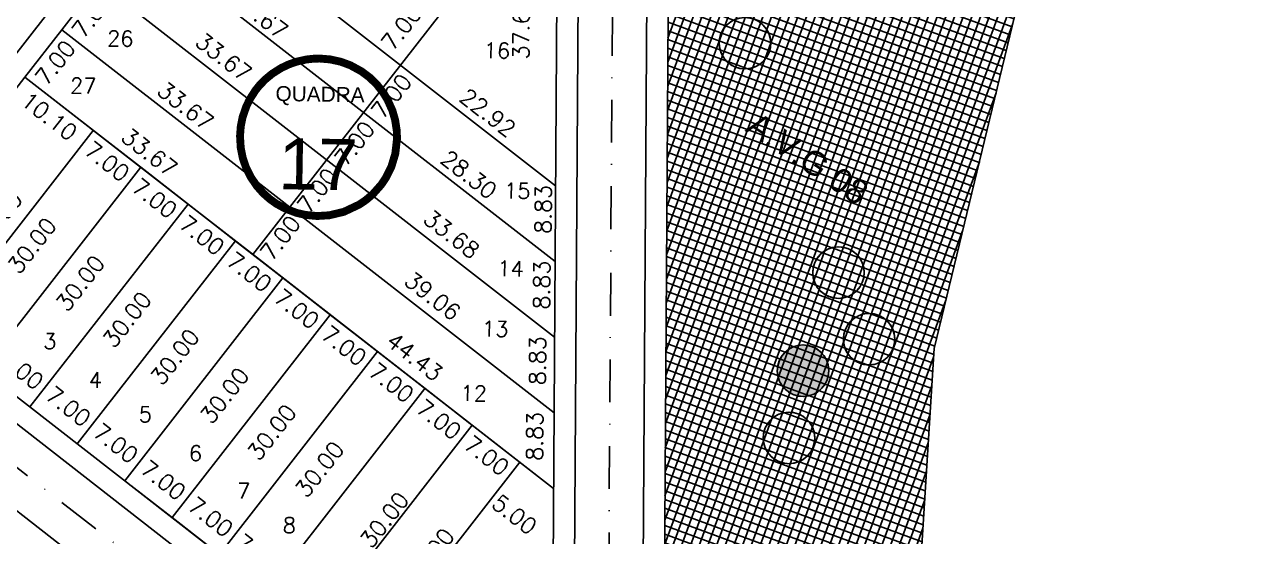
# Model space of a CAD drawing. Header units: millimetres. Extents: x -4430026 to 4783824, y 584 to 9593110.
# Drawn here: x 2861.1 to 3004.7, y 1159.7 to 1219.4 of the extents above; entities that cross this region are included whole.
import ezdxf
from ezdxf.enums import TextEntityAlignment as Align

# ---------------------------------------------------------------- set-up
doc = ezdxf.new("R2010")
doc.units = ezdxf.units.MM
doc.linetypes.add('CONTINUO', pattern=[0])
doc.linetypes.add('DASHDOT', pattern=[1, 0.5, -0.25, 0, -0.25])
for name, color, linetype in [('Calçada', 1, 'Continuous'), ('Cota', 8, 'Continuous'), ('EIXO DAS VIAS', 252, 'DASHDOT'), ('Lotes', 2, 'Continuous'), ('MOLHO', 88, 'Continuous'), ('Nomes de Ruas', 3, 'Continuous'), ('Numero de lotes', 5, 'Continuous'), ('númeraçãoquadras', 4, 'Continuous'), ('TXT A.VERDES', 7, 'Continuous'), ('Área Verde Geral', 98, 'Continuous')]:
    doc.layers.add(name, color=color, linetype=linetype)
doc.styles.add('arcad1', font='romans.shx')
doc.styles.add('ARIAL', font='arial.ttf', dxfattribs={"height": 0.25})
doc.styles.add('ROMANS', font='romans.shx')
doc.styles.add('STYLE1', font='sanss___.ttf')
doc.dimstyles.new('BOLA100', dxfattribs={"dimscale": 0, "dimtxt": 1.9, "dimasz": 0.18, "dimexe": 0.18, "dimexo": 0.063, "dimgap": 0, "dimtad": 1, "dimzin": 4, "dimdsep": 46, "dimtxsty": 'ROMANS', "dimcen": 0.09, "dimse1": 1, "dimse2": 1, "dimsd1": 1, "dimsd2": 1, "dimclrt": 256, "dimaunit": 1, "dimadec": 4, "dimazin": 0, "dimtfac": 1.2, "dimtix": 1, "dimtmove": 2, "dimatfit": 3, "dimfxl": 1, "dimtvp": 2, "dimtolj": 1, "dimtzin": 4, "dimarcsym": 0})

# ---------------------------------------------------------------- blocks, each defined once
blk = doc.blocks.new('*D732')
at = {"layer": 'DEFPOINTS', "color": 0}
for p in [(2861.18, 1213.27), (2863.31, 1211.6), (2845.2, 1192.75)]:
    blk.add_point(p, dxfattribs=at)
at = {"layer": 'Cota', "insert": (2854.58, 1201.93), "char_height": 1.9, "attachment_point": 5, "rotation": 52.0936, "style": 'ROMANS'}
blk.add_mtext('\\A1;26.00', dxfattribs=at)
blk = doc.blocks.new('*D733')
at = {"layer": 'DEFPOINTS', "color": 0}
for p in [(2869.86, 1206.51), (2871.97, 1204.86), (2851.43, 1182.84)]:
    blk.add_point(p, dxfattribs=at)
at = {"layer": 'Cota', "insert": (2862, 1193.61), "char_height": 1.9, "attachment_point": 5, "rotation": 52.0936, "style": 'ROMANS'}
blk.add_mtext('\\A1;30.00', dxfattribs=at)
blk = doc.blocks.new('*D734')
at = {"layer": 'DEFPOINTS', "color": 0}
for p in [(2875.38, 1202.21), (2877.59, 1200.48), (2856.95, 1178.54)]:
    blk.add_point(p, dxfattribs=at)
at = {"layer": 'Cota', "insert": (2867.63, 1189.23), "char_height": 1.9, "attachment_point": 5, "rotation": 52.0936, "style": 'ROMANS'}
blk.add_mtext('\\A1;30.00', dxfattribs=at)
blk = doc.blocks.new('*D735')
at = {"layer": 'DEFPOINTS', "color": 0}
for p in [(2880.9, 1197.91), (2883.04, 1196.24), (2862.47, 1174.24)]:
    blk.add_point(p, dxfattribs=at)
at = {"layer": 'Cota', "insert": (2873.08, 1184.99), "char_height": 1.9, "attachment_point": 5, "rotation": 52.0936, "style": 'ROMANS'}
blk.add_mtext('\\A1;30.00', dxfattribs=at)
blk = doc.blocks.new('*D736')
at = {"layer": 'DEFPOINTS', "color": 0}
for p in [(2886.43, 1193.61), (2888.63, 1191.89), (2868, 1169.94)]:
    blk.add_point(p, dxfattribs=at)
at = {"layer": 'Cota', "insert": (2878.66, 1180.64), "char_height": 1.9, "attachment_point": 5, "rotation": 52.0936, "style": 'ROMANS'}
blk.add_mtext('\\A1;30.00', dxfattribs=at)
blk = doc.blocks.new('*D737')
at = {"layer": 'DEFPOINTS', "color": 0}
for p in [(2891.95, 1189.3), (2894.42, 1187.38), (2873.52, 1165.63)]:
    blk.add_point(p, dxfattribs=at)
at = {"layer": 'Cota', "insert": (2884.45, 1176.13), "char_height": 1.9, "attachment_point": 5, "rotation": 52.0936, "style": 'ROMANS'}
blk.add_mtext('\\A1;30.00', dxfattribs=at)
blk = doc.blocks.new('*D738')
at = {"layer": 'DEFPOINTS', "color": 0}
for p in [(2897.47, 1185), (2899.93, 1183.09), (2879.04, 1161.33)]:
    blk.add_point(p, dxfattribs=at)
at = {"layer": 'Cota', "insert": (2889.96, 1171.84), "char_height": 1.9, "attachment_point": 5, "rotation": 52.0936, "style": 'ROMANS'}
blk.add_mtext('\\A1;30.00', dxfattribs=at)
blk = doc.blocks.new('*D739')
at = {"layer": 'DEFPOINTS', "color": 0}
for p in [(2903, 1180.7), (2905.48, 1178.77), (2884.56, 1157.03)]:
    blk.add_point(p, dxfattribs=at)
at = {"layer": 'Cota', "insert": (2895.52, 1167.52), "char_height": 1.9, "attachment_point": 5, "rotation": 52.0936, "style": 'ROMANS'}
blk.add_mtext('\\A1;30.00', dxfattribs=at)
blk = doc.blocks.new('*D740')
at = {"layer": 'DEFPOINTS', "color": 0}
for p in [(2865.48, 1218.79), (2867.61, 1217.13), (2861.18, 1213.27)]:
    blk.add_point(p, dxfattribs=at)
at = {"layer": 'Cota', "insert": (2864.71, 1214.95), "char_height": 1.9, "attachment_point": 5, "rotation": 52.0936, "style": 'ROMANS'}
blk.add_mtext('\\A1;7.00', dxfattribs=at)
blk = doc.blocks.new('*D741')
at = {"layer": 'DEFPOINTS', "color": 0}
for p in [(2869.78, 1224.31), (2871.91, 1222.65), (2865.48, 1218.79)]:
    blk.add_point(p, dxfattribs=at)
at = {"layer": 'Cota', "insert": (2869.01, 1220.47), "char_height": 1.9, "attachment_point": 5, "rotation": 52.0936, "style": 'ROMANS'}
blk.add_mtext('\\A1;7.00', dxfattribs=at)
blk = doc.blocks.new('*D7048')
at = {"layer": 'DEFPOINTS', "color": 0}
for p in [(2923.51, 1165.12, 51.85), (2921.19, 1135.42), (2923.32, 1135.41)]:
    blk.add_point(p, dxfattribs=at)
at = {"layer": 'Cota', "insert": (2920.76, 1149.89), "char_height": 1.9, "attachment_point": 5, "rotation": 89.6256, "style": 'ROMANS'}
blk.add_mtext('\\A1;29.71', dxfattribs=at)
blk = doc.blocks.new('*D7056')
at = {"layer": 'DEFPOINTS', "color": 0}
for p in [(2878.38, 1235.36, 51.85), (2905.86, 1215.84), (2904.95, 1214.67, 51.85)]:
    blk.add_point(p, dxfattribs=at)
at = {"layer": 'Cota', "insert": (2893.16, 1226.93), "char_height": 1.9, "attachment_point": 5, "rotation": 322.0936, "style": 'ROMANS'}
blk.add_mtext('\\A1;33.67', dxfattribs=at)
blk = doc.blocks.new('*D7057')
at = {"layer": 'DEFPOINTS', "color": 0}
for p in [(2874.7, 1230.16, 51.85), (2901.27, 1209.48, 51.85), (2901.27, 1209.48)]:
    blk.add_point(p, dxfattribs=at)
at = {"layer": 'Cota', "insert": (2888.57, 1220.57), "char_height": 1.9, "attachment_point": 5, "rotation": 322.0936, "style": 'ROMANS'}
blk.add_mtext('\\A1;33.67', dxfattribs=at)
blk = doc.blocks.new('*D7058')
at = {"layer": 'DEFPOINTS', "color": 0}
for p in [(2869.78, 1224.31, 51.85), (2896.35, 1203.63, 51.85), (2897.04, 1204.52)]:
    blk.add_point(p, dxfattribs=at)
at = {"layer": 'Cota', "insert": (2884.34, 1215.61), "char_height": 1.9, "attachment_point": 5, "rotation": 322.0936, "style": 'ROMANS'}
blk.add_mtext('\\A1;33.67', dxfattribs=at)
blk = doc.blocks.new('*D7059')
at = {"layer": 'DEFPOINTS', "color": 0}
for p in [(2865.48, 1218.79, 51.85), (2892.04, 1198.1, 51.85), (2892.6, 1198.81)]:
    blk.add_point(p, dxfattribs=at)
at = {"layer": 'Cota', "insert": (2879.9, 1209.91), "char_height": 1.9, "attachment_point": 5, "rotation": 322.0936, "style": 'ROMANS'}
blk.add_mtext('\\A1;33.67', dxfattribs=at)
blk = doc.blocks.new('*D7060')
at = {"layer": 'DEFPOINTS', "color": 0}
for p in [(2861.18, 1213.27, 51.85), (2888.39, 1193.41), (2887.74, 1192.58, 51.85)]:
    blk.add_point(p, dxfattribs=at)
at = {"layer": 'Cota', "insert": (2875.69, 1204.5), "char_height": 1.9, "attachment_point": 5, "rotation": 322.0936, "style": 'ROMANS'}
blk.add_mtext('\\A1;33.67', dxfattribs=at)
blk = doc.blocks.new('*D7061')
at = {"layer": 'DEFPOINTS', "color": 0}
for p in [(2904.95, 1214.67, 51.85), (2923.03, 1200.59, 51.85), (2923.61, 1201.33)]:
    blk.add_point(p, dxfattribs=at)
at = {"layer": 'Cota', "insert": (2915.15, 1209.12), "char_height": 1.9, "attachment_point": 5, "rotation": 322.0936, "style": 'ROMANS'}
blk.add_mtext('\\A1;22.92', dxfattribs=at)
blk = doc.blocks.new('*D7062')
at = {"layer": 'DEFPOINTS', "color": 0}
for p in [(2900.65, 1209.15, 51.85), (2901.19, 1209.84), (2922.98, 1191.76, 51.85)]:
    blk.add_point(p, dxfattribs=at)
at = {"layer": 'Cota', "insert": (2912.94, 1201.9), "char_height": 1.9, "attachment_point": 5, "rotation": 322.0936, "style": 'ROMANS'}
blk.add_mtext('\\A1;28.30', dxfattribs=at)
blk = doc.blocks.new('*D7063')
at = {"layer": 'DEFPOINTS', "color": 0}
for p in [(2896.35, 1203.63, 51.85), (2923.62, 1183.84), (2922.92, 1182.93, 51.85)]:
    blk.add_point(p, dxfattribs=at)
at = {"layer": 'Cota', "insert": (2910.92, 1194.94), "char_height": 1.9, "attachment_point": 5, "rotation": 322.0936, "style": 'ROMANS'}
blk.add_mtext('\\A1;33.68', dxfattribs=at)
blk = doc.blocks.new('*D7064')
at = {"layer": 'DEFPOINTS', "color": 0}
for p in [(2892.04, 1198.1, 51.85), (2892.72, 1198.97), (2922.86, 1174.11, 51.85)]:
    blk.add_point(p, dxfattribs=at)
at = {"layer": 'Cota', "insert": (2908.71, 1187.72), "char_height": 1.9, "attachment_point": 5, "rotation": 322.0936, "style": 'ROMANS'}
blk.add_mtext('\\A1;39.06', dxfattribs=at)
blk = doc.blocks.new('*D7065')
at = {"layer": 'DEFPOINTS', "color": 0}
for p in [(2923.28, 1238.22, 51.85), (2925, 1236.88), (2904.95, 1214.67, 51.85)]:
    blk.add_point(p, dxfattribs=at)
at = {"layer": 'Cota', "insert": (2915.08, 1225.69), "char_height": 1.9, "attachment_point": 5, "rotation": 52.0936, "style": 'ROMANS'}
blk.add_mtext('\\A1;29.84', dxfattribs=at)
blk = doc.blocks.new('*D7066')
at = {"layer": 'DEFPOINTS', "color": 0}
for p in [(2921.21, 1237.8, 51.85), (2919.85, 1200.18), (2920.96, 1200.18, 51.85)]:
    blk.add_point(p, dxfattribs=at)
at = {"layer": 'Cota', "insert": (2919.03, 1219), "char_height": 1.9, "attachment_point": 5, "rotation": 89.6256, "style": 'ROMANS'}
blk.add_mtext('\\A1;37.63', dxfattribs=at)
blk = doc.blocks.new('*D7067')
at = {"layer": 'DEFPOINTS', "color": 0}
for p in [(2892.04, 1198.1, 51.85), (2893.86, 1196.69), (2887.74, 1192.58, 51.85)]:
    blk.add_point(p, dxfattribs=at)
at = {"layer": 'Cota', "insert": (2890.96, 1194.51), "char_height": 1.9, "attachment_point": 5, "rotation": 52.0936, "style": 'ROMANS'}
blk.add_mtext('\\A1;7.00', dxfattribs=at)
blk = doc.blocks.new('*D7068')
at = {"layer": 'DEFPOINTS', "color": 0}
for p in [(2896.35, 1203.63, 51.85), (2898.16, 1202.21), (2892.04, 1198.1, 51.85)]:
    blk.add_point(p, dxfattribs=at)
at = {"layer": 'Cota', "insert": (2895.26, 1200.03), "char_height": 1.9, "attachment_point": 5, "rotation": 52.0936, "style": 'ROMANS'}
blk.add_mtext('\\A1;7.00', dxfattribs=at)
blk = doc.blocks.new('*D7069')
at = {"layer": 'DEFPOINTS', "color": 0}
for p in [(2900.65, 1209.15, 51.85), (2902.51, 1207.7), (2896.35, 1203.63, 51.85)]:
    blk.add_point(p, dxfattribs=at)
at = {"layer": 'Cota', "insert": (2899.61, 1205.52), "char_height": 1.9, "attachment_point": 5, "rotation": 52.0936, "style": 'ROMANS'}
blk.add_mtext('\\A1;7.00', dxfattribs=at)
blk = doc.blocks.new('*D7070')
at = {"layer": 'DEFPOINTS', "color": 0}
for p in [(2904.95, 1214.67, 51.85), (2906.81, 1213.22), (2900.65, 1209.15, 51.85)]:
    blk.add_point(p, dxfattribs=at)
at = {"layer": 'Cota', "insert": (2903.91, 1211.04), "char_height": 1.9, "attachment_point": 5, "rotation": 52.0936, "style": 'ROMANS'}
blk.add_mtext('\\A1;7.00', dxfattribs=at)
blk = doc.blocks.new('*D7145')
at = {"layer": 'DEFPOINTS', "color": 0}
for p in [(2913.06, 1172.87), (2914.04, 1172.1, 51.85), (2895.61, 1148.43, 51.85)]:
    blk.add_point(p, dxfattribs=at)
at = {"layer": 'Cota', "insert": (2903.09, 1161.62), "char_height": 1.9, "attachment_point": 5, "rotation": 52.0936, "style": 'ROMANS'}
blk.add_mtext('\\A1;30.00', dxfattribs=at)
blk = doc.blocks.new('*D7146')
at = {"layer": 'DEFPOINTS', "color": 0}
for p in [(2917.61, 1165.49), (2921.56, 1162.42), (2919.64, 1159.95)]:
    blk.add_point(p, dxfattribs=at)
at = {"layer": 'Cota', "insert": (2918.25, 1162.24), "char_height": 1.9, "attachment_point": 5, "rotation": 322.0936, "style": 'ROMANS'}
blk.add_mtext('\\A1;5.00', dxfattribs=at)
blk = doc.blocks.new('*D7147')
at = {"layer": 'DEFPOINTS', "color": 0}
for p in [(2913.33, 1172.65), (2918.86, 1168.35), (2917.19, 1166.21)]:
    blk.add_point(p, dxfattribs=at)
at = {"layer": 'Cota', "insert": (2915.01, 1169.11), "char_height": 1.9, "attachment_point": 5, "rotation": 322.0936, "style": 'ROMANS'}
blk.add_mtext('\\A1;7.00', dxfattribs=at)
blk = doc.blocks.new('*D7148')
at = {"layer": 'DEFPOINTS', "color": 0}
for p in [(2907.81, 1176.95), (2906.08, 1174.73), (2913.33, 1172.65)]:
    blk.add_point(p, dxfattribs=at)
at = {"layer": 'Cota', "insert": (2909.43, 1173.33), "char_height": 1.9, "attachment_point": 5, "rotation": 322.0936, "style": 'ROMANS'}
blk.add_mtext('\\A1;7.00', dxfattribs=at)
blk = doc.blocks.new('*D7149')
at = {"layer": 'DEFPOINTS', "color": 0}
for p in [(2902.29, 1181.25), (2900.56, 1179.03), (2907.81, 1176.95)]:
    blk.add_point(p, dxfattribs=at)
at = {"layer": 'Cota', "insert": (2903.9, 1177.63), "char_height": 1.9, "attachment_point": 5, "rotation": 322.0936, "style": 'ROMANS'}
blk.add_mtext('\\A1;7.00', dxfattribs=at)
blk = doc.blocks.new('*D7150')
at = {"layer": 'DEFPOINTS', "color": 0}
for p in [(2896.77, 1185.56), (2895.03, 1183.33), (2902.29, 1181.25)]:
    blk.add_point(p, dxfattribs=at)
at = {"layer": 'Cota', "insert": (2898.38, 1181.93), "char_height": 1.9, "attachment_point": 5, "rotation": 322.0936, "style": 'ROMANS'}
blk.add_mtext('\\A1;7.00', dxfattribs=at)
blk = doc.blocks.new('*D7151')
at = {"layer": 'DEFPOINTS', "color": 0}
for p in [(2891.24, 1189.86), (2889.51, 1187.63), (2896.77, 1185.56)]:
    blk.add_point(p, dxfattribs=at)
at = {"layer": 'Cota', "insert": (2892.86, 1186.23), "char_height": 1.9, "attachment_point": 5, "rotation": 322.0936, "style": 'ROMANS'}
blk.add_mtext('\\A1;7.00', dxfattribs=at)
blk = doc.blocks.new('*D7152')
at = {"layer": 'DEFPOINTS', "color": 0}
for p in [(2885.72, 1194.16), (2883.99, 1191.93), (2891.24, 1189.86)]:
    blk.add_point(p, dxfattribs=at)
at = {"layer": 'Cota', "insert": (2887.33, 1190.53), "char_height": 1.9, "attachment_point": 5, "rotation": 322.0936, "style": 'ROMANS'}
blk.add_mtext('\\A1;7.00', dxfattribs=at)
blk = doc.blocks.new('*D7153')
at = {"layer": 'DEFPOINTS', "color": 0}
for p in [(2880.2, 1198.46), (2878.47, 1196.23), (2885.72, 1194.16)]:
    blk.add_point(p, dxfattribs=at)
at = {"layer": 'Cota', "insert": (2881.81, 1194.83), "char_height": 1.9, "attachment_point": 5, "rotation": 322.0936, "style": 'ROMANS'}
blk.add_mtext('\\A1;7.00', dxfattribs=at)
blk = doc.blocks.new('*D7154')
at = {"layer": 'DEFPOINTS', "color": 0}
for p in [(2874.67, 1202.76), (2872.94, 1200.53), (2880.2, 1198.46)]:
    blk.add_point(p, dxfattribs=at)
at = {"layer": 'Cota', "insert": (2876.29, 1199.13), "char_height": 1.9, "attachment_point": 5, "rotation": 322.0936, "style": 'ROMANS'}
blk.add_mtext('\\A1;7.00', dxfattribs=at)
blk = doc.blocks.new('*D7155')
at = {"layer": 'DEFPOINTS', "color": 0}
for p in [(2869.15, 1207.06), (2867.42, 1204.84), (2874.67, 1202.76)]:
    blk.add_point(p, dxfattribs=at)
at = {"layer": 'Cota', "insert": (2870.76, 1203.43), "char_height": 1.9, "attachment_point": 5, "rotation": 322.0936, "style": 'ROMANS'}
blk.add_mtext('\\A1;7.00', dxfattribs=at)
blk = doc.blocks.new('*D7156')
at = {"layer": 'DEFPOINTS', "color": 0}
for p in [(2861.18, 1213.27, 51.85), (2859.45, 1211.04), (2869.15, 1207.06)]:
    blk.add_point(p, dxfattribs=at)
at = {"layer": 'Cota', "insert": (2864.02, 1208.69), "char_height": 1.9, "attachment_point": 5, "rotation": 322.0936, "style": 'ROMANS'}
blk.add_mtext('\\A1;10.10', dxfattribs=at)
blk = doc.blocks.new('*D7159')
at = {"layer": 'DEFPOINTS', "color": 0}
for p in [(2885, 1159.05), (2883.86, 1157.58), (2889.38, 1153.28)]:
    blk.add_point(p, dxfattribs=at)
at = {"layer": 'Cota', "insert": (2888.34, 1157.65), "char_height": 1.9, "attachment_point": 5, "rotation": 322.0936, "style": 'ROMANS'}
blk.add_mtext('\\A1;7.00', dxfattribs=at)
blk = doc.blocks.new('*D7160')
at = {"layer": 'DEFPOINTS', "color": 0}
for p in [(2879.47, 1163.35), (2878.33, 1161.88), (2883.86, 1157.58)]:
    blk.add_point(p, dxfattribs=at)
at = {"layer": 'Cota', "insert": (2882.82, 1161.95), "char_height": 1.9, "attachment_point": 5, "rotation": 322.0936, "style": 'ROMANS'}
blk.add_mtext('\\A1;7.00', dxfattribs=at)
blk = doc.blocks.new('*D7161')
at = {"layer": 'DEFPOINTS', "color": 0}
for p in [(2873.95, 1167.65), (2872.81, 1166.19), (2878.33, 1161.88)]:
    blk.add_point(p, dxfattribs=at)
at = {"layer": 'Cota', "insert": (2877.3, 1166.25), "char_height": 1.9, "attachment_point": 5, "rotation": 322.0936, "style": 'ROMANS'}
blk.add_mtext('\\A1;7.00', dxfattribs=at)
blk = doc.blocks.new('*D7162')
at = {"layer": 'DEFPOINTS', "color": 0}
for p in [(2868.43, 1171.95), (2867.29, 1170.49), (2872.81, 1166.19)]:
    blk.add_point(p, dxfattribs=at)
at = {"layer": 'Cota', "insert": (2871.77, 1170.55), "char_height": 1.9, "attachment_point": 5, "rotation": 322.0936, "style": 'ROMANS'}
blk.add_mtext('\\A1;7.00', dxfattribs=at)
blk = doc.blocks.new('*D7163')
at = {"layer": 'DEFPOINTS', "color": 0}
for p in [(2862.9, 1176.25), (2861.76, 1174.79), (2867.29, 1170.49)]:
    blk.add_point(p, dxfattribs=at)
at = {"layer": 'Cota', "insert": (2866.25, 1174.85), "char_height": 1.9, "attachment_point": 5, "rotation": 322.0936, "style": 'ROMANS'}
blk.add_mtext('\\A1;7.00', dxfattribs=at)
blk = doc.blocks.new('*D7164')
at = {"layer": 'DEFPOINTS', "color": 0}
for p in [(2857.38, 1180.55), (2856.24, 1179.09), (2861.76, 1174.79)]:
    blk.add_point(p, dxfattribs=at)
at = {"layer": 'Cota', "insert": (2860.73, 1179.15), "char_height": 1.9, "attachment_point": 5, "rotation": 322.0936, "style": 'ROMANS'}
blk.add_mtext('\\A1;7.00', dxfattribs=at)
blk = doc.blocks.new('*D7167')
at = {"layer": 'DEFPOINTS', "color": 0}
for p in [(2868.02, 1207.94), (2869.15, 1207.06), (2850.72, 1183.39)]:
    blk.add_point(p, dxfattribs=at)
at = {"layer": 'Cota', "insert": (2858.05, 1196.69), "char_height": 1.9, "attachment_point": 5, "rotation": 52.0936, "style": 'ROMANS'}
blk.add_mtext('\\A1;30.00', dxfattribs=at)
blk = doc.blocks.new('*D7168')
at = {"layer": 'DEFPOINTS', "color": 0}
for p in [(2918.86, 1168.35), (2920.89, 1166.77), (2900.43, 1144.68)]:
    blk.add_point(p, dxfattribs=at)
at = {"layer": 'Cota', "insert": (2908.38, 1157.39), "char_height": 1.9, "attachment_point": 5, "rotation": 52.0936, "style": 'ROMANS'}
blk.add_mtext('\\A1;30.00', dxfattribs=at)
blk = doc.blocks.new('*D7222')
at = {"layer": 'DEFPOINTS', "color": 0}
for p in [(2887.74, 1192.58, 51.85), (2923.56, 1166.25), (2922.8, 1165.28, 51.85)]:
    blk.add_point(p, dxfattribs=at)
at = {"layer": 'Cota', "insert": (2906.61, 1180.65), "char_height": 1.9, "attachment_point": 5, "rotation": 322.0936, "style": 'ROMANS'}
blk.add_mtext('\\A1;44.43', dxfattribs=at)
blk = doc.blocks.new('*D7223')
at = {"layer": 'DEFPOINTS', "color": 0}
for p in [(2907.97, 1221.19), (2909.25, 1220.2), (2904.95, 1214.67)]:
    blk.add_point(p, dxfattribs=at)
at = {"layer": 'Cota', "insert": (2905.07, 1219.01), "char_height": 1.9, "attachment_point": 5, "rotation": 52.0936, "style": 'ROMANS'}
blk.add_mtext('\\A1;7.00', dxfattribs=at)
blk = doc.blocks.new('*D7407')
at = {"layer": 'DEFPOINTS', "color": 0}
for p in [(2936.95, 1340.48), (2934.48, 963.24), (2937.56, 963.22)]:
    blk.add_point(p, dxfattribs=at)
at = {"layer": 'Cota', "insert": (2937.85, 1151.85), "char_height": 1.9, "attachment_point": 5, "rotation": 89.6256, "style": 'ROMANS'}
blk.add_mtext('\\A1;377.25', dxfattribs=at)
blk = doc.blocks.new('*D7408')
at = {"layer": 'DEFPOINTS', "color": 0}
for p in [(2998.3, 1310.37), (2967.18, 1181.59), (2967.18, 1181.59)]:
    blk.add_point(p, dxfattribs=at)
at = {"layer": 'Cota', "insert": (2980.26, 1246.97), "char_height": 1.9, "attachment_point": 5, "rotation": 76.4156, "style": 'ROMANS'}
blk.add_mtext('\\A1;132.48', dxfattribs=at)
blk = doc.blocks.new('*D7409')
at = {"layer": 'DEFPOINTS', "color": 0}
for p in [(2967.18, 1181.59), (2957.34, 1057.44), (2959.42, 1057.31)]:
    blk.add_point(p, dxfattribs=at)
at = {"layer": 'Cota', "insert": (2960.28, 1119.64), "char_height": 1.9, "attachment_point": 5, "rotation": 86.4251, "style": 'ROMANS'}
blk.add_mtext('\\A1;124.53', dxfattribs=at)
blk = doc.blocks.new('NUM_quadra')
at = {"color": 6, "const_width": 0.02}
blk.add_lwpolyline([(-0.0134, 0.1996), (-0.034, 0.1971), (-0.0579, 0.1914), (-0.0779, 0.1842), (-0.0981, 0.1743), (-0.1208, 0.1594), (-0.1377, 0.145), (-0.1521, 0.1299), (-0.1625, 0.1166), (-0.1764, 0.0942), (-0.1852, 0.0754), (-0.1941, 0.0483), (-0.1985, 0.0243), (-0.2, 0), (-0.1977, -0.0299), (-0.1921, -0.0556), (-0.1839, -0.0786), (-0.1713, -0.1033), (-0.1546, -0.1269), (-0.1389, -0.1439), (-0.1219, -0.1586), (-0.1046, -0.1705), (-0.0831, -0.1819), (-0.0531, -0.1928), (-0.0302, -0.1977), (0, -0.2), (0.0309, -0.1976), (0.0677, -0.1882), (0.1069, -0.169), (0.124, -0.1569), (0.1407, -0.1421), (0.1614, -0.1181), (0.1737, -0.0992), (0.187, -0.071), (0.1962, -0.0386), (0.2, 0), (0.1989, 0.0205), (0.1943, 0.0473), (0.1871, 0.0707), (0.1741, 0.0984), (0.1635, 0.1151), (0.1472, 0.1354), (0.1285, 0.1533), (0.1063, 0.1694), (0.0782, 0.1841), (0.0533, 0.1928), (0.0267, 0.1982), (0, 0.2)], close=True, dxfattribs=at)
blk.add_circle((0, 0), 0.2)
at = {"color": 3, "insert": (-0.1114, 0.1285), "char_height": 0.038, "width": 0.2663, "attachment_point": 1, "style": 'STYLE1'}
blk.add_mtext('\\fArial|b0|i0|c0|p34;QUADRA', dxfattribs=at)
at = {"color": 3, "style": 'STYLE1'}
blk.add_attdef('00', text='', height=0.13, dxfattribs=at).set_placement((0, -0.1335), align=Align.CENTER)

msp = doc.modelspace()

# ---------------------------------------------------------------- hatches: boundary and pattern name
at = {"layer": 'MOLHO'}
msp.add_hatch(color=256, dxfattribs=at).paths.add_polyline_path([(2954.593, 1180.321, 1), (2949.185, 1177.723, 1)])
at = {"layer": 'Área Verde Geral'}
h = msp.add_hatch(dxfattribs=at)
h.set_pattern_fill('ANSI37', color=256, scale=0.3, angle=24.82082, style=0)
h.set_pattern_definition([(69.82082076, (-350710.31295, -9590084.73025), (-0.894034063135, 0.32857167248), []), (159.82082076, (-350710.31295, -9590084.73025), (-0.32857167248, -0.894034063135), [])])
edge = h.paths.add_edge_path()
edge.add_line((2864.679, 1411.854), (2865.137, 1499.257))
edge.add_arc((2869.137, 1499.236), 4, 90.52059, 179.70524, ccw=False)
edge.add_line((2869.1, 1503.236), (2875.158, 1503.291))
edge.add_line((2875.158, 1503.291), (2875.018, 1476.607))
edge.add_line((2875.018, 1476.607), (2874.753, 1425.94))
edge.add_line((2874.753, 1425.94), (2926.573, 1426.823))
edge.add_line((2926.573, 1426.823), (2927.447, 1422.337))
edge.add_line((2927.447, 1422.337), (2930.24, 1407.999))
edge.add_line((2930.24, 1407.999), (2934.953, 1383.807))
edge.add_line((2934.953, 1383.807), (2998.297, 1310.367))
edge.add_line((2998.297, 1310.367), (2967.18, 1181.595))
edge.add_line((2967.18, 1181.595), (2959.416, 1057.309))
edge.add_line((2959.416, 1057.309), (3004.738, 987.746))
edge.add_line((3004.738, 987.746), (2953.953, 900.665))
edge.add_line((2953.953, 900.665), (2945.808, 886.698))
edge.add_line((2945.808, 886.698), (2969.487, 819.268))
edge.add_line((2969.487, 819.268), (2978.029, 794.942))
edge.add_line((2978.029, 794.942), (2974.469, 794.007))
edge.add_line((2974.469, 794.007), (2950.754, 787.78))
edge.add_arc((2849.905, 828.561), 108.782, 337.98275, 353.50094)
edge.add_arc((2849.905, 828.561), 108.782, 353.50094, 375.8481)
edge.add_line((2954.552, 858.268), (2945.017, 885.341))
edge.add_arc((3301.084, 973.15), 366.735, 181.54845, 193.85322, ccw=False)
edge.add_line((2934.483, 963.24), (2936.948, 1340.483))
edge.add_arc((2912.948, 1340.64), 24, 359.62563, 412.09358)
edge.add_line((2927.693, 1359.576), (2867.186, 1406.691))
edge.add_arc((2871.179, 1411.82), 6.5, 179.70034, 232.09358, ccw=False)

# ---------------------------------------------------------------- linework, layer by layer
at = {"layer": 'Calçada', "lineweight": -3}
for p, q in [((2931.983, 963.214), (2934.448, 1340.5)), ((2914.435, 1285.731), (2842.924, 1193.893)), ((2914.435, 1285.731), (2842.924, 1193.893)), ((2925.109, 1135.552), (2926.064, 1281.695)), ((2843.972, 1185.472), (2914.616, 1130.465)), ((2843.972, 1185.472), (2914.615, 1130.465)), ((2872.985, 1152.742), (2839.057, 1179.16)), ((2872.985, 1152.742), (2839.057, 1179.16))]:
    msp.add_line(p, q, dxfattribs=at)
msp.add_lwpolyline([(2934.483, 963.24), (2936.948, 1340.483, 0.2330198), (2927.693, 1359.576), (2867.186, 1406.691, -0.2326762), (2864.679, 1411.854), (2865.137, 1499.257, -0.4100516), (2869.1, 1503.236), (2875.158, 1503.291), (2875.018, 1476.607), (2874.753, 1425.94), (2926.573, 1426.823), (2927.447, 1422.337), (2930.24, 1407.999), (2934.953, 1383.807), (2998.297, 1310.367), (2967.18, 1181.595), (2959.416, 1057.309), (3004.738, 987.746)], format="xyb", dxfattribs=at)
at = {"layer": 'EIXO DAS VIAS', "ltscale": 10}
msp.add_line((2927.983, 963.24), (2930.448, 1340.526), dxfattribs=at)
at = {"layer": 'EIXO DAS VIAS', "ltscale": 10, "elevation": 103.708}
msp.add_lwpolyline([(2833.625, 1188.46), (2883.333, 1149.754)], dxfattribs=at)
at = {"layer": 'Lotes'}
for p, q in [((2922.609, 1135.568), (2923.564, 1281.711)), ((2923.279, 1238.216), (2887.744, 1192.58)), ((2878.38, 1235.358), (2923.034, 1200.588)), ((2874.08, 1229.835), (2893.805, 1214.476)), ((2922.976, 1191.761), (2893.805, 1214.476)), ((2893.805, 1214.476), (2922.976, 1191.761)), ((2893.805, 1214.476), (2922.976, 1191.761)), ((2922.918, 1182.934), (2889.504, 1208.952)), ((2889.504, 1208.952), (2922.918, 1182.934)), ((2889.504, 1208.952), (2922.918, 1182.934)), ((2850.719, 1183.388), (2869.15, 1207.058)), ((2922.861, 1174.108), (2885.204, 1203.429)), ((2885.204, 1203.429), (2922.861, 1174.108)), ((2885.204, 1203.429), (2922.861, 1174.108)), ((2856.242, 1179.087), (2874.673, 1202.757)), ((2861.765, 1174.786), (2880.196, 1198.457)), ((2880.903, 1197.906), (2886.426, 1193.606)), ((2867.288, 1170.486), (2885.719, 1194.156)), ((2886.426, 1193.606), (2887.469, 1192.794)), ((2887.469, 1192.794), (2891.949, 1189.305)), ((2872.811, 1166.185), (2891.242, 1189.856)), ((2891.949, 1189.305), (2897.473, 1185.004)), ((2897.473, 1185.004), (2891.949, 1189.305)), ((2878.334, 1161.885), (2896.765, 1185.555)), ((2897.473, 1185.004), (2902.996, 1180.704)), ((2902.996, 1180.704), (2897.473, 1185.004)), ((2883.857, 1157.584), (2902.288, 1181.254)), ((2902.996, 1180.704), (2908.519, 1176.403)), ((2908.519, 1176.403), (2902.996, 1180.704)), ((2889.38, 1153.283), (2907.812, 1176.954)), ((2908.519, 1176.403), (2913.059, 1172.868)), ((2913.059, 1172.868), (2908.519, 1176.403)), ((2894.903, 1148.983), (2913.335, 1172.653)), ((2900.427, 1144.682), (2918.858, 1168.353)), ((2873.518, 1165.635), (2879.041, 1161.334)), ((2879.041, 1161.334), (2884.564, 1157.033))]:
    msp.add_line(p, q, dxfattribs=at)
at = {"layer": 'Lotes', "linetype": 'CONTINUO', "lineweight": -3}
for p, q in [((2874.08, 1229.835), (2893.805, 1214.476)), ((2893.805, 1214.476), (2874.08, 1229.835)), ((2869.779, 1224.312), (2865.478, 1218.789)), ((2869.779, 1224.312), (2889.504, 1208.952)), ((2889.504, 1208.952), (2869.779, 1224.312)), ((2865.478, 1218.789), (2861.178, 1213.266)), ((2865.478, 1218.789), (2885.204, 1203.429)), ((2885.204, 1203.429), (2865.478, 1218.789)), ((2861.178, 1213.266), (2880.903, 1197.906)), ((2869.857, 1206.507), (2861.178, 1213.266)), ((2875.38, 1202.207), (2869.857, 1206.507)), ((2880.903, 1197.906), (2875.38, 1202.207)), ((2880.903, 1197.906), (2887.469, 1192.794)), ((2886.426, 1193.606), (2880.903, 1197.906)), ((2891.949, 1189.305), (2886.426, 1193.606)), ((2887.469, 1192.794), (2922.803, 1165.281)), ((2897.473, 1185.004), (2891.949, 1189.305)), ((2902.996, 1180.704), (2897.473, 1185.004)), ((2908.519, 1176.403), (2902.996, 1180.704)), ((2913.059, 1172.868), (2908.519, 1176.403))]:
    msp.add_line(p, q, dxfattribs=at)
at = {"layer": 'Lotes', "lineweight": -3}
for p, q in [((2874.08, 1229.835), (2893.805, 1214.476)), ((2869.779, 1224.312), (2889.504, 1208.952)), ((2865.478, 1218.789), (2885.204, 1203.429)), ((2845.204, 1192.751), (2861.178, 1213.266)), ((2861.178, 1213.266), (2922.803, 1165.281)), ((2890.088, 1152.733), (2845.903, 1187.138))]:
    msp.add_line(p, q, dxfattribs=at)
at = {"layer": 'Área Verde Geral'}
for points in [[(2945.218, 1214.223, -1), (2945.027, 1220.22, -1)], [(2956.117, 1187.461, -1), (2955.926, 1193.458, -1)], [(2959.688, 1179.698, -1), (2959.497, 1185.695, -1)], [(2951.985, 1176.024, -1), (2951.794, 1182.021, -1)], [(2950.349, 1168.174, -1), (2950.159, 1174.171, -1)]]:
    msp.add_lwpolyline(points, format="xyb", close=True, dxfattribs=at)
for centre in [(2945.122, 1217.221), (2956.021, 1190.459), (2959.593, 1182.697), (2951.889, 1179.022), (2950.254, 1171.173)]:
    msp.add_circle(centre, 3, dxfattribs=at)

# ---------------------------------------------------------------- block references
at = {"layer": 'númeraçãoquadras', "linetype": 'ByBlock', "extrusion": (0.084411, -0.001453, 0.99643)}
ref = msp.add_blockref('NUM_quadra', (1255.904, -2859.513, 295.093), dxfattribs=dict(at, xscale=45.93175888075766, yscale=45.93175888024863, zscale=45.93175853019476, rotation=270.0385460294471))
ref.add_attrib('00', '17', dxfattribs={"layer": '0', "color": 3, "extrusion": (0.084411, -0.001453, 0.99643), "height": 5.9711, "rotation": 270.03855, "style": 'STYLE1'}).set_placement((1249.774, -2859.517, 295.093), align=Align.CENTER)

# ---------------------------------------------------------------- texts
at = {"layer": 'Cota', "char_height": 1.9, "attachment_point": 5, "rotation": 89.62563, "style": 'ROMANS'}
for insert in [(2921.602, 1197.841, -51.854), (2921.429, 1189.014, -51.854), (2920.948, 1180.19, -51.854), (2920.614, 1171.365, -51.854)]:
    msp.add_mtext('\\A1;8.83', dxfattribs=dict(at, insert=insert))
at = {"layer": 'Nomes de Ruas', "extrusion": (-0.066244, -0.055846, 0.996239), "style": 'ARIAL'}
msp.add_text('RUA 6  .', height=4, rotation=102.96746, dxfattribs=at).set_placement((909.34, 2963.058, -251.595), align=Align.MIDDLE_CENTER)
at = {"layer": 'Numero de lotes', "style": 'arcad1'}
for s, p in [('26', (2872.297, 1217.768, 155.561)), ('16', (2916.215, 1216.374, 103.708)), ('27', (2867.976, 1212.261, 155.561)), ('15', (2918.583, 1200.008, 103.708)), ('14', (2917.803, 1190.933, 103.708)), ('13', (2915.997, 1183.89, 103.708)), ('3', (2864.084, 1182.456, 103.708)), ('4', (2869.4, 1177.94, 103.708)), ('12', (2913.498, 1176.382, 103.708)), ('5', (2875.223, 1173.928, 103.708)), ('6', (2881.069, 1169.392, 103.708)), ('7', (2886.692, 1165.009, 103.708)), ('8', (2892.008, 1160.994, 103.708))]:
    msp.add_text(s, height=1.8, rotation=358.97539, dxfattribs=at).set_placement(p, align=Align.MIDDLE_CENTER)
at = {"layer": 'TXT A.VERDES', "linetype": 'CONTINUO', "insert": (2946.599, 1209.346, 103.708), "char_height": 2.8, "width": 43.98267, "attachment_point": 1, "rotation": 326.33722, "style": 'arcad1'}
msp.add_mtext('{\\fArial|b0|i0|c0|p34;A.V.G 08}', dxfattribs=at)

# ---------------------------------------------------------------- dimensions: what is measured, and where the dimension line sits
at = {"layer": 'Cota'}
for p1, p2, distance, picture, middle in [((2936.948, 1340.483), (2934.483, 963.24), 3.08, '*D7407', (2937.845, 1151.848)), ((2904.946, 1214.672), (2923.279, 1238.216), -2.176, '*D7065', (2915.08, 1225.691, -51.854)), ((2921.21, 1237.804), (2920.964, 1200.176), -1.11, '*D7066', (2919.027, 1219.003, -51.854)), ((2878.38, 1235.358), (2904.946, 1214.672), 1.479, '*D7056', (2893.156, 1226.932, -51.854)), ((2874.703, 1230.164), (2901.269, 1209.478), 0, '*D7057', (2888.57, 1220.571, -51.854)), ((2869.779, 1224.312), (2896.345, 1203.626), 1.133, '*D7058', (2884.342, 1215.612, -51.854)), ((2904.946, 1214.672, -51.854), (2909.247, 1220.195, -51.854), 1.62, '*D7223', (2905.069, 1219.013, -51.854)), ((2865.478, 1218.789), (2892.045, 1198.103), 0.903, '*D7059', (2879.9, 1209.907, -51.854)), ((2904.946, 1214.672), (2923.034, 1200.588), 0.934, '*D7061', (2915.148, 1209.117, -51.854)), ((2845.204, 1192.751), (2861.178, 1213.266), -2.706, '*D732', (2854.577, 1201.929)), ((2861.178, 1213.266), (2887.744, 1192.58), 1.055, '*D7060', (2875.693, 1204.505, -51.854)), ((2896.345, 1203.626), (2900.646, 1209.149), -2.359, '*D7069', (2899.607, 1205.522, -51.854)), ((2922.976, 1191.761), (2900.646, 1209.149), -0.881, '*D7062', (2912.936, 1201.9, -51.854)), ((2850.719, 1183.388, -51.854), (2869.15, 1207.058, -51.854), 1.435, '*D7167', (2858.052, 1196.688, -51.854)), ((2851.426, 1182.837), (2869.857, 1206.507), -2.674, '*D733', (2862.002, 1193.613)), ((2896.345, 1203.626), (2922.918, 1182.934), 1.148, '*D7063', (2910.92, 1194.935, -51.854)), ((2856.949, 1178.536), (2875.38, 1202.207), -2.804, '*D734', (2867.627, 1189.233)), ((2862.472, 1174.236), (2880.903, 1197.906), -2.713, '*D735', (2873.079, 1184.988)), ((2887.744, 1192.58), (2892.045, 1198.103), -2.304, '*D7067', (2890.963, 1194.509, -51.854)), ((2922.861, 1174.108), (2892.045, 1198.103), -1.102, '*D7064', (2908.713, 1187.724, -51.854)), ((2867.995, 1169.935), (2886.426, 1193.606), -2.789, '*D736', (2878.662, 1180.641)), ((2887.744, 1192.58), (2922.803, 1165.281), 1.229, '*D7222', (2906.612, 1180.649, -51.854)), ((2873.518, 1165.635), (2891.949, 1189.305), -3.13, '*D737', (2884.454, 1176.13)), ((2879.041, 1161.334), (2897.473, 1185.004), -3.11, '*D738', (2889.961, 1171.842)), ((2884.564, 1157.033), (2902.996, 1180.704), -3.152, '*D739', (2895.517, 1167.516)), ((2967.18, 1181.595), (2959.416, 1057.309), -2.075, '*D7409', (2960.279, 1119.64)), ((2913.335, 1172.653, -51.854), (2907.812, 1176.954, -51.854), 2.817, '*D7148', (2909.426, 1173.33, -51.854)), ((2895.611, 1148.432), (2914.042, 1172.103), 1.246, '*D7145', (2903.093, 1161.617, -51.854)), ((2913.335, 1172.653, -51.854), (2918.858, 1168.353, -51.854), -2.717, '*D7147', (2915.01, 1169.108, -51.854)), ((2917.614, 1165.491, -51.854), (2921.559, 1162.419, -51.854), -3.126, '*D7146', (2918.249, 1162.238, -51.854))]:
    dim = msp.add_aligned_dim(p1=p1, p2=p2, distance=distance, dimstyle='BOLA100', override={"dimscale": 1}, dxfattribs=at)
    dim.commit()
    dim.dimension.update_dxf_attribs({"geometry": picture, "text_midpoint": middle})
for base, p1, p2, angle, picture, middle in [((2967.18, 1181.595), (2998.297, 1310.367), (2967.18, 1181.595), 256.41562, '*D7408', (2980.265, 1246.973)), ((2920.889, 1166.771, -51.854), (2900.427, 1144.682, -51.854), (2918.858, 1168.353, -51.854), 52.09358, '*D7168', (2908.378, 1157.393, -51.854)), ((2921.193, 1135.421, -51.854), (2923.513, 1165.12), (2923.319, 1135.407, -51.854), 269.62563, '*D7048', (2920.764, 1149.886, -51.854))]:
    dim = msp.add_linear_dim(base=base, p1=p1, p2=p2, angle=angle, dimstyle='BOLA100', override={"dimscale": 1}, dxfattribs=at)
    dim.commit()
    dim.dimension.update_dxf_attribs({"geometry": picture, "text_midpoint": middle, "dimtype": 161})
for base, p1, p2, angle, picture, middle in [((2871.914, 1222.649), (2865.478, 1218.789), (2869.779, 1224.312), 232.09358, '*D741', (2869.014, 1220.471)), ((2867.614, 1217.126), (2861.178, 1213.266), (2865.478, 1218.789), 232.09358, '*D740', (2864.714, 1214.948)), ((2906.808, 1213.223, -51.854), (2900.646, 1209.149), (2904.946, 1214.672), 232.09358, '*D7070', (2903.908, 1211.045, -51.854)), ((2859.447, 1211.043, -51.854), (2869.15, 1207.058, -51.854), (2861.178, 1213.266), 322.09358, '*D7156', (2864.017, 1208.689, -51.854)), ((2867.419, 1204.835, -51.854), (2874.673, 1202.757, -51.854), (2869.15, 1207.058, -51.854), 322.09358, '*D7155', (2870.764, 1203.435, -51.854)), ((2898.163, 1202.21, -51.854), (2892.045, 1198.103), (2896.346, 1203.625), 232.09358, '*D7068', (2895.263, 1200.032, -51.854)), ((2872.942, 1200.535, -51.854), (2880.196, 1198.457, -51.854), (2874.673, 1202.757, -51.854), 322.09358, '*D7154', (2876.287, 1199.134, -51.854)), ((2878.465, 1196.234, -51.854), (2885.719, 1194.156, -51.854), (2880.196, 1198.457, -51.854), 322.09358, '*D7153', (2881.81, 1194.833, -51.854)), ((2883.988, 1191.933, -51.854), (2891.242, 1189.856, -51.854), (2885.719, 1194.156, -51.854), 322.09358, '*D7152', (2887.334, 1190.533, -51.854)), ((2889.511, 1187.633, -51.854), (2896.765, 1185.555, -51.854), (2891.242, 1189.856, -51.854), 322.09358, '*D7151', (2892.857, 1186.232, -51.854)), ((2895.035, 1183.332, -51.854), (2902.288, 1181.254, -51.854), (2896.765, 1185.555, -51.854), 322.09358, '*D7150', (2898.38, 1181.931, -51.854)), ((2857.381, 1180.55, -51.854), (2861.765, 1174.786, -51.854), (2856.242, 1179.087, -51.854), 322.09358, '*D7164', (2860.726, 1179.149, -51.854)), ((2900.558, 1179.032, -51.854), (2907.812, 1176.954, -51.854), (2902.288, 1181.254, -51.854), 322.09358, '*D7149', (2903.903, 1177.631, -51.854)), ((2862.904, 1176.249, -51.854), (2867.288, 1170.486, -51.854), (2861.765, 1174.786, -51.854), 322.09358, '*D7163', (2866.249, 1174.849, -51.854)), ((2868.427, 1171.949, -51.854), (2872.811, 1166.185, -51.854), (2867.288, 1170.486, -51.854), 322.09358, '*D7162', (2871.772, 1170.548, -51.854)), ((2873.95, 1167.648, -51.854), (2878.334, 1161.885, -51.854), (2872.811, 1166.185, -51.854), 322.09358, '*D7161', (2877.295, 1166.247, -51.854)), ((2879.473, 1163.348, -51.854), (2883.857, 1157.584, -51.854), (2878.334, 1161.885, -51.854), 322.09358, '*D7160', (2882.819, 1161.947, -51.854)), ((2884.996, 1159.047, -51.854), (2889.38, 1153.283, -51.854), (2883.857, 1157.584, -51.854), 322.09358, '*D7159', (2888.342, 1157.646, -51.854))]:
    dim = msp.add_linear_dim(base=base, p1=p1, p2=p2, angle=angle, dimstyle='BOLA100', override={"dimscale": 1}, dxfattribs=at)
    dim.commit()
    dim.dimension.update_dxf_attribs({"geometry": picture, "text_midpoint": middle})

doc.saveas('drawing.dxf')
